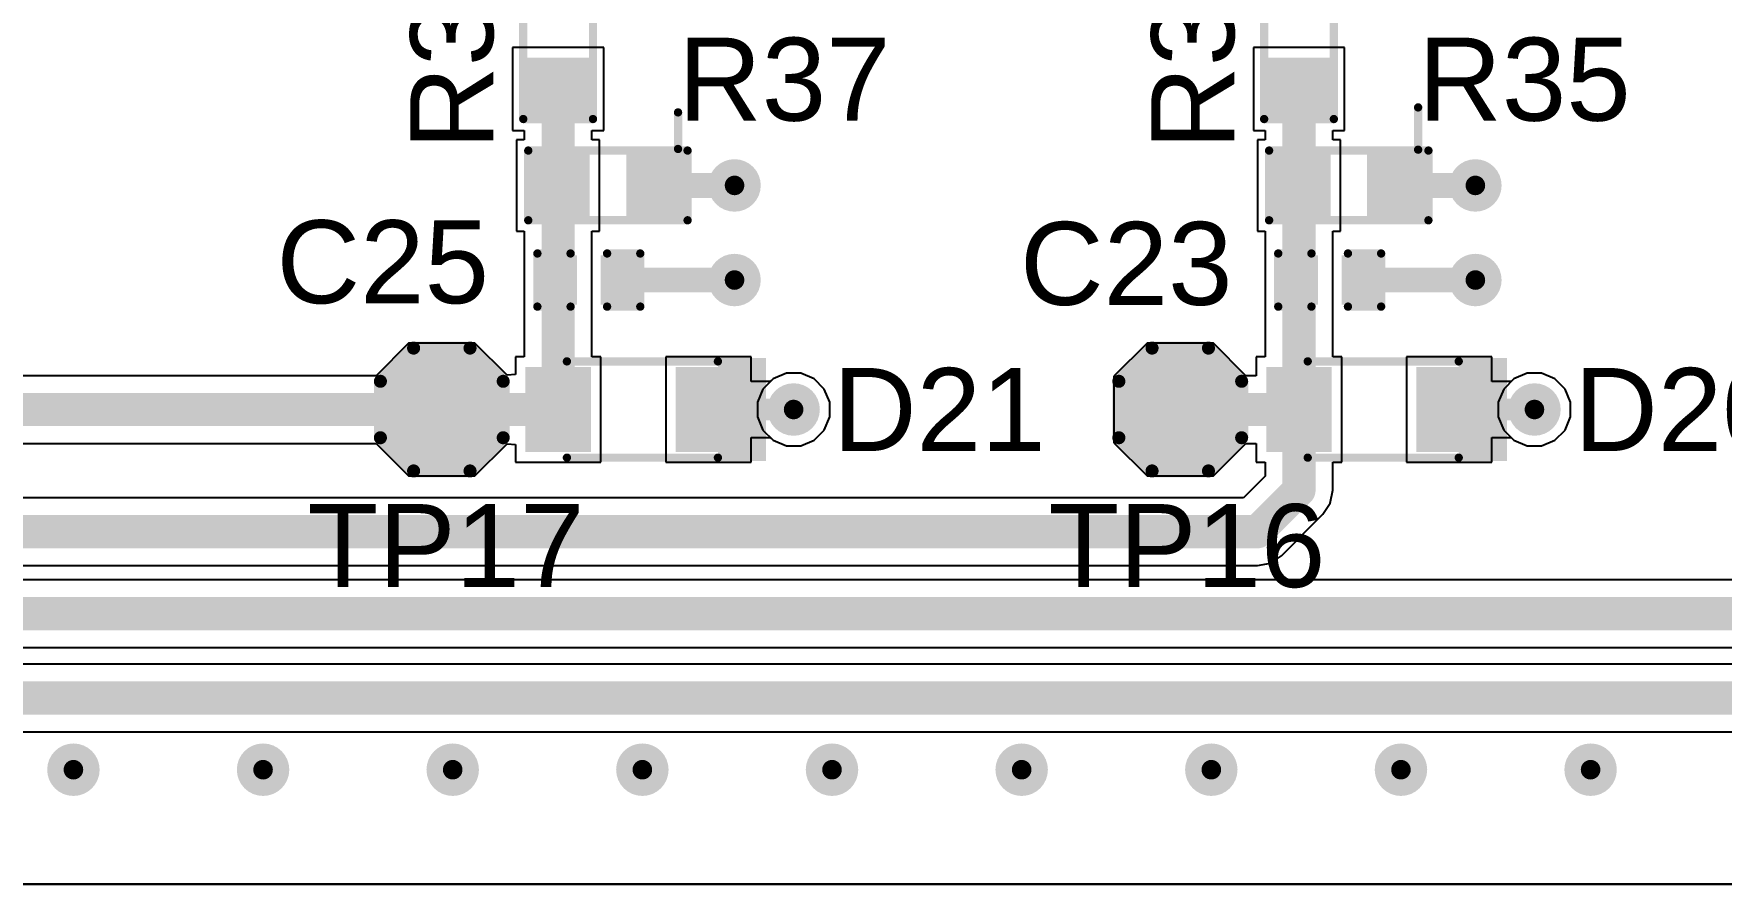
# Model space of a CAD drawing. Header units: millimetres. Extents: x 0 to 6.84, y 0 to 5.18.
# Drawn here: x 2.324 to 3.341, y 3.014 to 3.526 of the extents above; entities that cross this region are included whole.
import ezdxf

# ---------------------------------------------------------------- set-up
doc = ezdxf.new("R2010")
doc.units = ezdxf.units.MM
doc.header["$MEASUREMENT"] = 0
for name, color, linetype in [('BottomLayer', 5, 'Continuous'), ('BottomSolder', 6, 'Continuous'), ('TopLayer', 1, 'Continuous'), ('TopOverlay', 2, 'Continuous'), ('TopPaste', 8, 'Continuous'), ('TopSolder', 216, 'Continuous'), ('ViaHoleLayer', 16, 'Continuous')]:
    doc.layers.add(name, color=color, linetype=linetype)
doc.styles.add('Arial', font='arial.ttf', dxfattribs={"height": 0.2})

# ---------------------------------------------------------------- blocks, each defined once
blk = doc.blocks.new('T__________16')
at = {"layer": 'TopLayer'}
blk.add_hatch(color=1, dxfattribs=at).paths.add_polyline_path([(0.015, 0.03), (-0.015, 0.03), (-0.03, 0.015), (-0.03, -0.015), (-0.015, -0.03), (0.015, -0.03), (0.03, -0.015), (0.03, 0.015)])
at = {"layer": 'TopPaste'}
blk.add_hatch(color=8, dxfattribs=at).paths.add_polyline_path([(0.015, 0.03), (-0.015, 0.03), (-0.03, 0.015), (-0.03, -0.015), (-0.015, -0.03), (0.015, -0.03), (0.03, -0.015), (0.03, 0.015)])
at = {"layer": 'TopSolder'}
blk.add_hatch(color=216, dxfattribs=at).paths.add_polyline_path([(0.017, 0.034), (-0.017, 0.034), (-0.034, 0.017), (-0.034, -0.017), (-0.017, -0.034), (0.017, -0.034), (0.034, -0.017), (0.034, 0.017)])
at = {"layer": 'TopOverlay', "const_width": 0.007874}
for points in [[(-0.017, 0.037), (-0.037, 0.017)], [(0.017, 0.037), (-0.017, 0.037)], [(0.037, 0.017), (0.017, 0.037)], [(-0.037, 0.017), (-0.037, -0.017)], [(0.037, 0.017), (0.037, -0.017)], [(-0.017, -0.037), (-0.037, -0.017)], [(0.037, -0.017), (0.017, -0.037)], [(0.017, -0.037), (-0.017, -0.037)]]:
    blk.add_lwpolyline(points, dxfattribs=at)
at = {"layer": 'TopOverlay', "const_width": 0.003937}
for points in [[(-0.0189685, 0.037, 1), (-0.0150315, 0.037, 1)], [(-0.0189685, 0.037, 1), (-0.0150315, 0.037, 1)], [(0.0150315, 0.037, 1), (0.0189685, 0.037, 1)], [(0.0150315, 0.037, 1), (0.0189685, 0.037, 1)], [(-0.0389685, 0.017, 1), (-0.0350315, 0.017, 1)], [(-0.0389685, 0.017, 1), (-0.0350315, 0.017, 1)], [(0.0350315, 0.017, 1), (0.0389685, 0.017, 1)], [(0.0350315, 0.017, 1), (0.0389685, 0.017, 1)], [(-0.0389685, -0.017, 1), (-0.0350315, -0.017, 1)], [(-0.0389685, -0.017, 1), (-0.0350315, -0.017, 1)], [(0.0350315, -0.017, 1), (0.0389685, -0.017, 1)], [(0.0350315, -0.017, 1), (0.0389685, -0.017, 1)], [(-0.0189685, -0.037, 1), (-0.0150315, -0.037, 1)], [(-0.0189685, -0.037, 1), (-0.0150315, -0.037, 1)], [(0.0150315, -0.037, 1), (0.0189685, -0.037, 1)], [(0.0150315, -0.037, 1), (0.0189685, -0.037, 1)]]:
    blk.add_lwpolyline(points, format="xyb", close=True, dxfattribs=at)
blk = doc.blocks.new('T__________17')
at = {"layer": 'TopLayer'}
blk.add_hatch(color=1, dxfattribs=at).paths.add_polyline_path([(0.015, 0.03), (-0.015, 0.03), (-0.03, 0.015), (-0.03, -0.015), (-0.015, -0.03), (0.015, -0.03), (0.03, -0.015), (0.03, 0.015)])
at = {"layer": 'TopPaste'}
blk.add_hatch(color=8, dxfattribs=at).paths.add_polyline_path([(0.015, 0.03), (-0.015, 0.03), (-0.03, 0.015), (-0.03, -0.015), (-0.015, -0.03), (0.015, -0.03), (0.03, -0.015), (0.03, 0.015)])
at = {"layer": 'TopSolder'}
blk.add_hatch(color=216, dxfattribs=at).paths.add_polyline_path([(0.017, 0.034), (-0.017, 0.034), (-0.034, 0.017), (-0.034, -0.017), (-0.017, -0.034), (0.017, -0.034), (0.034, -0.017), (0.034, 0.017)])
at = {"layer": 'TopOverlay', "const_width": 0.007874}
for points in [[(-0.017, 0.037), (-0.037, 0.017)], [(0.017, 0.037), (-0.017, 0.037)], [(0.037, 0.017), (0.017, 0.037)], [(-0.037, 0.017), (-0.037, -0.017)], [(0.037, 0.017), (0.037, -0.017)], [(-0.017, -0.037), (-0.037, -0.017)], [(0.037, -0.017), (0.017, -0.037)], [(0.017, -0.037), (-0.017, -0.037)]]:
    blk.add_lwpolyline(points, dxfattribs=at)
at = {"layer": 'TopOverlay', "const_width": 0.003937}
for points in [[(-0.0189685, 0.037, 1), (-0.0150315, 0.037, 1)], [(-0.0189685, 0.037, 1), (-0.0150315, 0.037, 1)], [(0.0150315, 0.037, 1), (0.0189685, 0.037, 1)], [(0.0150315, 0.037, 1), (0.0189685, 0.037, 1)], [(-0.0389685, 0.017, 1), (-0.0350315, 0.017, 1)], [(-0.0389685, 0.017, 1), (-0.0350315, 0.017, 1)], [(0.0350315, 0.017, 1), (0.0389685, 0.017, 1)], [(0.0350315, 0.017, 1), (0.0389685, 0.017, 1)], [(-0.0389685, -0.017, 1), (-0.0350315, -0.017, 1)], [(-0.0389685, -0.017, 1), (-0.0350315, -0.017, 1)], [(0.0350315, -0.017, 1), (0.0389685, -0.017, 1)], [(0.0350315, -0.017, 1), (0.0389685, -0.017, 1)], [(-0.0189685, -0.037, 1), (-0.0150315, -0.037, 1)], [(-0.0189685, -0.037, 1), (-0.0150315, -0.037, 1)], [(0.0150315, -0.037, 1), (0.0189685, -0.037, 1)], [(0.0150315, -0.037, 1), (0.0189685, -0.037, 1)]]:
    blk.add_lwpolyline(points, format="xyb", close=True, dxfattribs=at)
blk = doc.blocks.new('R___0603_32')
at = {"layer": 'TopLayer'}
for points in [[(-0.015, 0.0175), (-0.015, -0.0175), (-0.045, -0.0175), (-0.045, 0.0175)], [(0.045, 0.0175), (0.045, -0.0175), (0.015, -0.0175), (0.015, 0.0175)]]:
    blk.add_hatch(color=1, dxfattribs=at).paths.add_polyline_path(points)
at = {"layer": 'TopPaste'}
for points in [[(-0.015, 0.0175), (-0.015, -0.0175), (-0.045, -0.0175), (-0.045, 0.0175)], [(0.045, 0.0175), (0.045, -0.0175), (0.015, -0.0175), (0.015, 0.0175)]]:
    blk.add_hatch(color=8, dxfattribs=at).paths.add_polyline_path(points)
at = {"layer": 'TopSolder'}
for points in [[(-0.011, 0.0215), (-0.011, -0.0215), (-0.049, -0.0215), (-0.049, 0.0215)], [(0.049, 0.0215), (0.049, -0.0215), (0.011, -0.0215), (0.011, 0.0215)]]:
    blk.add_hatch(color=216, dxfattribs=at).paths.add_polyline_path(points)
at = {"layer": 'TopOverlay', "const_width": 0.005}
for points in [[(0.048, 0.021), (-0.048, 0.021)], [(-0.048, 0.021), (-0.048, -0.021)], [(0.048, 0.021), (0.048, -0.021)], [(0.048, -0.021), (-0.048, -0.021)]]:
    blk.add_lwpolyline(points, dxfattribs=at)
at = {"layer": 'TopOverlay', "const_width": 0.0025}
for points in [[(-0.04925, 0.021, 1), (-0.04675, 0.021, 1)], [(-0.04925, 0.021, 1), (-0.04675, 0.021, 1)], [(0.04675, 0.021, 1), (0.04925, 0.021, 1)], [(0.04675, 0.021, 1), (0.04925, 0.021, 1)], [(-0.04925, -0.021, 1), (-0.04675, -0.021, 1)], [(-0.04925, -0.021, 1), (-0.04675, -0.021, 1)], [(0.04675, -0.021, 1), (0.04925, -0.021, 1)], [(0.04675, -0.021, 1), (0.04925, -0.021, 1)]]:
    blk.add_lwpolyline(points, format="xyb", close=True, dxfattribs=at)
blk = doc.blocks.new('R___0603_33')
at = {"layer": 'TopLayer'}
for points in [[(-0.015, 0.0175), (-0.015, -0.0175), (-0.045, -0.0175), (-0.045, 0.0175)], [(0.045, 0.0175), (0.045, -0.0175), (0.015, -0.0175), (0.015, 0.0175)]]:
    blk.add_hatch(color=1, dxfattribs=at).paths.add_polyline_path(points)
at = {"layer": 'TopPaste'}
for points in [[(-0.015, 0.0175), (-0.015, -0.0175), (-0.045, -0.0175), (-0.045, 0.0175)], [(0.045, 0.0175), (0.045, -0.0175), (0.015, -0.0175), (0.015, 0.0175)]]:
    blk.add_hatch(color=8, dxfattribs=at).paths.add_polyline_path(points)
at = {"layer": 'TopSolder'}
for points in [[(-0.011, 0.0215), (-0.011, -0.0215), (-0.049, -0.0215), (-0.049, 0.0215)], [(0.049, 0.0215), (0.049, -0.0215), (0.011, -0.0215), (0.011, 0.0215)]]:
    blk.add_hatch(color=216, dxfattribs=at).paths.add_polyline_path(points)
at = {"layer": 'TopOverlay', "const_width": 0.005}
for points in [[(0.048, 0.021), (-0.048, 0.021)], [(-0.048, -0.021), (-0.048, 0.021)], [(0.048, -0.021), (0.048, 0.021)], [(0.048, -0.021), (-0.048, -0.021)]]:
    blk.add_lwpolyline(points, dxfattribs=at)
at = {"layer": 'TopOverlay', "const_width": 0.0025}
for points in [[(-0.04925, 0.021, 1), (-0.04675, 0.021, 1)], [(-0.04925, 0.021, 1), (-0.04675, 0.021, 1)], [(0.04675, 0.021, 1), (0.04925, 0.021, 1)], [(0.04675, 0.021, 1), (0.04925, 0.021, 1)], [(-0.04925, -0.021, 1), (-0.04675, -0.021, 1)], [(-0.04925, -0.021, 1), (-0.04675, -0.021, 1)], [(0.04675, -0.021, 1), (0.04925, -0.021, 1)], [(0.04675, -0.021, 1), (0.04925, -0.021, 1)]]:
    blk.add_lwpolyline(points, format="xyb", close=True, dxfattribs=at)
blk = doc.blocks.new('R___0603_34')
at = {"layer": 'TopLayer'}
for points in [[(-0.015, 0.0175), (-0.015, -0.0175), (-0.045, -0.0175), (-0.045, 0.0175)], [(0.045, 0.0175), (0.045, -0.0175), (0.015, -0.0175), (0.015, 0.0175)]]:
    blk.add_hatch(color=1, dxfattribs=at).paths.add_polyline_path(points)
at = {"layer": 'TopPaste'}
for points in [[(-0.015, 0.0175), (-0.015, -0.0175), (-0.045, -0.0175), (-0.045, 0.0175)], [(0.045, 0.0175), (0.045, -0.0175), (0.015, -0.0175), (0.015, 0.0175)]]:
    blk.add_hatch(color=8, dxfattribs=at).paths.add_polyline_path(points)
at = {"layer": 'TopSolder'}
for points in [[(-0.011, 0.0215), (-0.011, -0.0215), (-0.049, -0.0215), (-0.049, 0.0215)], [(0.049, 0.0215), (0.049, -0.0215), (0.011, -0.0215), (0.011, 0.0215)]]:
    blk.add_hatch(color=216, dxfattribs=at).paths.add_polyline_path(points)
at = {"layer": 'TopOverlay', "const_width": 0.005}
for points in [[(0.048, 0.021), (-0.048, 0.021)], [(-0.048, 0.021), (-0.048, -0.021)], [(0.048, 0.021), (0.048, -0.021)], [(0.048, -0.021), (-0.048, -0.021)]]:
    blk.add_lwpolyline(points, dxfattribs=at)
at = {"layer": 'TopOverlay', "const_width": 0.0025}
for points in [[(-0.04925, 0.021, 1), (-0.04675, 0.021, 1)], [(-0.04925, 0.021, 1), (-0.04675, 0.021, 1)], [(0.04675, 0.021, 1), (0.04925, 0.021, 1)], [(0.04675, 0.021, 1), (0.04925, 0.021, 1)], [(-0.04925, -0.021, 1), (-0.04675, -0.021, 1)], [(-0.04925, -0.021, 1), (-0.04675, -0.021, 1)], [(0.04675, -0.021, 1), (0.04925, -0.021, 1)], [(0.04675, -0.021, 1), (0.04925, -0.021, 1)]]:
    blk.add_lwpolyline(points, format="xyb", close=True, dxfattribs=at)
blk = doc.blocks.new('R___0603_35')
at = {"layer": 'TopLayer'}
for points in [[(-0.015, 0.0175), (-0.015, -0.0175), (-0.045, -0.0175), (-0.045, 0.0175)], [(0.045, 0.0175), (0.045, -0.0175), (0.015, -0.0175), (0.015, 0.0175)]]:
    blk.add_hatch(color=1, dxfattribs=at).paths.add_polyline_path(points)
at = {"layer": 'TopPaste'}
for points in [[(-0.015, 0.0175), (-0.015, -0.0175), (-0.045, -0.0175), (-0.045, 0.0175)], [(0.045, 0.0175), (0.045, -0.0175), (0.015, -0.0175), (0.015, 0.0175)]]:
    blk.add_hatch(color=8, dxfattribs=at).paths.add_polyline_path(points)
at = {"layer": 'TopSolder'}
for points in [[(-0.011, 0.0215), (-0.011, -0.0215), (-0.049, -0.0215), (-0.049, 0.0215)], [(0.049, 0.0215), (0.049, -0.0215), (0.011, -0.0215), (0.011, 0.0215)]]:
    blk.add_hatch(color=216, dxfattribs=at).paths.add_polyline_path(points)
at = {"layer": 'TopOverlay', "const_width": 0.005}
for points in [[(0.048, 0.021), (-0.048, 0.021)], [(-0.048, -0.021), (-0.048, 0.021)], [(0.048, -0.021), (0.048, 0.021)], [(0.048, -0.021), (-0.048, -0.021)]]:
    blk.add_lwpolyline(points, dxfattribs=at)
at = {"layer": 'TopOverlay', "const_width": 0.0025}
for points in [[(-0.04925, 0.021, 1), (-0.04675, 0.021, 1)], [(-0.04925, 0.021, 1), (-0.04675, 0.021, 1)], [(0.04675, 0.021, 1), (0.04925, 0.021, 1)], [(0.04675, 0.021, 1), (0.04925, 0.021, 1)], [(-0.04925, -0.021, 1), (-0.04675, -0.021, 1)], [(-0.04925, -0.021, 1), (-0.04675, -0.021, 1)], [(0.04675, -0.021, 1), (0.04925, -0.021, 1)], [(0.04675, -0.021, 1), (0.04925, -0.021, 1)]]:
    blk.add_lwpolyline(points, format="xyb", close=True, dxfattribs=at)
blk = doc.blocks.new('TUMD2SM_75')
at = {"layer": 'TopLayer'}
for points in [[(-0.06102365, 0.02165355), (-0.02952755, 0.02165355), (-0.02952755, -0.02165355), (-0.06102365, -0.02165355)], [(0.02952755, 0.02165355), (0.06102365, 0.02165355), (0.06102365, -0.02165355), (0.02952755, -0.02165355)]]:
    blk.add_hatch(color=1, dxfattribs=at).paths.add_polyline_path(points)
at = {"layer": 'TopOverlay'}
for points in [[(-0.08, 0.023), (-0.051, 0.023), (-0.051, 0.031), (-0.08, 0.031)], [(-0.08, -0.028), (-0.063, -0.028), (-0.063, 0.026), (-0.08, 0.026)], [(-0.08, -0.031), (-0.051, -0.031), (-0.051, -0.023), (-0.08, -0.023)]]:
    blk.add_hatch(color=2, dxfattribs=at).paths.add_polyline_path(points)
at = {"layer": 'TopPaste'}
for points in [[(-0.06102365, 0.02165355), (-0.02952755, 0.02165355), (-0.02952755, -0.02165355), (-0.06102365, -0.02165355)], [(0.02952755, 0.02165355), (0.06102365, 0.02165355), (0.06102365, -0.02165355), (0.02952755, -0.02165355)]]:
    blk.add_hatch(color=8, dxfattribs=at).paths.add_polyline_path(points)
at = {"layer": 'TopSolder'}
for points in [[(-0.06502365, 0.02565355), (-0.02552755, 0.02565355), (-0.02552755, -0.02565355), (-0.06502365, -0.02565355)], [(0.02552755, 0.02565355), (0.06502365, 0.02565355), (0.06502365, -0.02565355), (0.02552755, -0.02565355)]]:
    blk.add_hatch(color=216, dxfattribs=at).paths.add_polyline_path(points)
at = {"layer": 'TopOverlay', "const_width": 0.005}
for points in [[(0.04, 0.029), (-0.051, 0.029)], [(0.04, -0.029), (-0.051, -0.029)]]:
    blk.add_lwpolyline(points, dxfattribs=at)
at = {"layer": 'TopOverlay', "const_width": 0.0025}
for points in [[(-0.05225, 0.029, 1), (-0.04975, 0.029, 1)], [(0.03875, 0.029, 1), (0.04125, 0.029, 1)], [(-0.05225, -0.029, 1), (-0.04975, -0.029, 1)], [(0.03875, -0.029, 1), (0.04125, -0.029, 1)]]:
    blk.add_lwpolyline(points, format="xyb", close=True, dxfattribs=at)
blk = doc.blocks.new('TUMD2SM_76')
at = {"layer": 'TopLayer'}
for points in [[(-0.06102365, 0.02165355), (-0.02952755, 0.02165355), (-0.02952755, -0.02165355), (-0.06102365, -0.02165355)], [(0.02952755, 0.02165355), (0.06102365, 0.02165355), (0.06102365, -0.02165355), (0.02952755, -0.02165355)]]:
    blk.add_hatch(color=1, dxfattribs=at).paths.add_polyline_path(points)
at = {"layer": 'TopOverlay'}
for points in [[(-0.08, 0.023), (-0.051, 0.023), (-0.051, 0.031), (-0.08, 0.031)], [(-0.08, -0.028), (-0.063, -0.028), (-0.063, 0.026), (-0.08, 0.026)], [(-0.08, -0.031), (-0.051, -0.031), (-0.051, -0.023), (-0.08, -0.023)]]:
    blk.add_hatch(color=2, dxfattribs=at).paths.add_polyline_path(points)
at = {"layer": 'TopPaste'}
for points in [[(-0.06102365, 0.02165355), (-0.02952755, 0.02165355), (-0.02952755, -0.02165355), (-0.06102365, -0.02165355)], [(0.02952755, 0.02165355), (0.06102365, 0.02165355), (0.06102365, -0.02165355), (0.02952755, -0.02165355)]]:
    blk.add_hatch(color=8, dxfattribs=at).paths.add_polyline_path(points)
at = {"layer": 'TopSolder'}
for points in [[(-0.06502365, 0.02565355), (-0.02552755, 0.02565355), (-0.02552755, -0.02565355), (-0.06502365, -0.02565355)], [(0.02552755, 0.02565355), (0.06502365, 0.02565355), (0.06502365, -0.02565355), (0.02552755, -0.02565355)]]:
    blk.add_hatch(color=216, dxfattribs=at).paths.add_polyline_path(points)
at = {"layer": 'TopOverlay', "const_width": 0.005}
for points in [[(0.04, 0.029), (-0.051, 0.029)], [(0.04, -0.029), (-0.051, -0.029)]]:
    blk.add_lwpolyline(points, dxfattribs=at)
at = {"layer": 'TopOverlay', "const_width": 0.0025}
for points in [[(-0.05225, 0.029, 1), (-0.04975, 0.029, 1)], [(0.03875, 0.029, 1), (0.04125, 0.029, 1)], [(-0.05225, -0.029, 1), (-0.04975, -0.029, 1)], [(0.03875, -0.029, 1), (0.04125, -0.029, 1)]]:
    blk.add_lwpolyline(points, format="xyb", close=True, dxfattribs=at)
blk = doc.blocks.new('C___0402_86')
at = {"layer": 'TopLayer'}
for points in [[(-0.0275, -0.0125), (-0.0275, 0.0125), (-0.009499999999999998, 0.0125), (-0.009500000000000001, -0.0125)], [(0.009499999999999998, -0.0125), (0.009500000000000001, 0.0125), (0.0275, 0.0125), (0.0275, -0.0125)]]:
    blk.add_hatch(color=1, dxfattribs=at).paths.add_polyline_path(points)
at = {"layer": 'TopPaste'}
for points in [[(-0.0275, -0.0125), (-0.0275, 0.0125), (-0.009499999999999998, 0.0125), (-0.009500000000000001, -0.0125)], [(0.009499999999999998, -0.0125), (0.009500000000000001, 0.0125), (0.0275, 0.0125), (0.0275, -0.0125)]]:
    blk.add_hatch(color=8, dxfattribs=at).paths.add_polyline_path(points)
at = {"layer": 'TopSolder'}
for points in [[(-0.0298622, -0.0148622), (-0.0298622, 0.0148622), (-0.007137799999999999, 0.0148622), (-0.007137800000000001, -0.0148622)], [(0.007137799999999999, -0.0148622), (0.007137800000000001, 0.0148622), (0.0298622, 0.0148622), (0.0298622, -0.0148622)]]:
    blk.add_hatch(color=216, dxfattribs=at).paths.add_polyline_path(points)
at = {"layer": 'TopOverlay', "const_width": 0.005}
for points in [[(-0.031, 0.016), (-0.031, -0.016)], [(-0.011, 0.016), (-0.031, 0.016)], [(0.031, 0.016), (0.011, 0.016)], [(0.031, 0.016), (0.031, -0.016)], [(-0.011, -0.016), (-0.031, -0.016)], [(0.031, -0.016), (0.011, -0.016)]]:
    blk.add_lwpolyline(points, dxfattribs=at)
at = {"layer": 'TopOverlay', "const_width": 0.0025}
for points in [[(-0.03225, 0.016, 1), (-0.02975, 0.016, 1)], [(-0.03225, 0.016, 1), (-0.02975, 0.016, 1)], [(-0.01225, 0.016, 1), (-0.00975, 0.016, 1)], [(0.00975, 0.016, 1), (0.01225, 0.016, 1)], [(0.02975, 0.016, 1), (0.03225, 0.016, 1)], [(0.02975, 0.016, 1), (0.03225, 0.016, 1)], [(-0.03225, -0.016, 1), (-0.02975, -0.016, 1)], [(-0.03225, -0.016, 1), (-0.02975, -0.016, 1)], [(-0.01225, -0.016, 1), (-0.00975, -0.016, 1)], [(0.00975, -0.016, 1), (0.01225, -0.016, 1)], [(0.02975, -0.016, 1), (0.03225, -0.016, 1)], [(0.02975, -0.016, 1), (0.03225, -0.016, 1)]]:
    blk.add_lwpolyline(points, format="xyb", close=True, dxfattribs=at)
blk = doc.blocks.new('C___0402_88')
at = {"layer": 'TopLayer'}
for points in [[(-0.0275, -0.0125), (-0.0275, 0.0125), (-0.009499999999999998, 0.0125), (-0.009500000000000001, -0.0125)], [(0.009499999999999998, -0.0125), (0.009500000000000001, 0.0125), (0.0275, 0.0125), (0.0275, -0.0125)]]:
    blk.add_hatch(color=1, dxfattribs=at).paths.add_polyline_path(points)
at = {"layer": 'TopPaste'}
for points in [[(-0.0275, -0.0125), (-0.0275, 0.0125), (-0.009499999999999998, 0.0125), (-0.009500000000000001, -0.0125)], [(0.009499999999999998, -0.0125), (0.009500000000000001, 0.0125), (0.0275, 0.0125), (0.0275, -0.0125)]]:
    blk.add_hatch(color=8, dxfattribs=at).paths.add_polyline_path(points)
at = {"layer": 'TopSolder'}
for points in [[(-0.0298622, -0.0148622), (-0.0298622, 0.0148622), (-0.007137799999999999, 0.0148622), (-0.007137800000000001, -0.0148622)], [(0.007137799999999999, -0.0148622), (0.007137800000000001, 0.0148622), (0.0298622, 0.0148622), (0.0298622, -0.0148622)]]:
    blk.add_hatch(color=216, dxfattribs=at).paths.add_polyline_path(points)
at = {"layer": 'TopOverlay', "const_width": 0.005}
for points in [[(-0.031, 0.016), (-0.031, -0.016)], [(-0.011, 0.016), (-0.031, 0.016)], [(0.031, 0.016), (0.011, 0.016)], [(0.031, 0.016), (0.031, -0.016)], [(-0.011, -0.016), (-0.031, -0.016)], [(0.031, -0.016), (0.011, -0.016)]]:
    blk.add_lwpolyline(points, dxfattribs=at)
at = {"layer": 'TopOverlay', "const_width": 0.0025}
for points in [[(-0.03225, 0.016, 1), (-0.02975, 0.016, 1)], [(-0.03225, 0.016, 1), (-0.02975, 0.016, 1)], [(-0.01225, 0.016, 1), (-0.00975, 0.016, 1)], [(0.00975, 0.016, 1), (0.01225, 0.016, 1)], [(0.02975, 0.016, 1), (0.03225, 0.016, 1)], [(0.02975, 0.016, 1), (0.03225, 0.016, 1)], [(-0.03225, -0.016, 1), (-0.02975, -0.016, 1)], [(-0.03225, -0.016, 1), (-0.02975, -0.016, 1)], [(-0.01225, -0.016, 1), (-0.00975, -0.016, 1)], [(0.00975, -0.016, 1), (0.01225, -0.016, 1)], [(0.02975, -0.016, 1), (0.03225, -0.016, 1)], [(0.02975, -0.016, 1), (0.03225, -0.016, 1)]]:
    blk.add_lwpolyline(points, format="xyb", close=True, dxfattribs=at)

msp = doc.modelspace()

# ---------------------------------------------------------------- hatches: boundary and pattern name
at = {"layer": 'BottomLayer'}
h = msp.add_hatch(color=5, dxfattribs=at)
edge = h.paths.add_edge_path()
edge.add_arc((2.7464018, 3.4350005), 0.011811, 0, 360)
h = msp.add_hatch(color=5, dxfattribs=at)
edge = h.paths.add_edge_path()
edge.add_arc((3.1928508, 3.4350005), 0.011811, 0, 360)
h = msp.add_hatch(color=5, dxfattribs=at)
edge = h.paths.add_edge_path()
edge.add_arc((2.7464018, 3.3780005), 0.011811, 0, 360)
h = msp.add_hatch(color=5, dxfattribs=at)
edge = h.paths.add_edge_path()
edge.add_arc((3.1928508, 3.3780005), 0.011811, 0, 360)
h = msp.add_hatch(color=5, dxfattribs=at)
edge = h.paths.add_edge_path()
edge.add_arc((2.782, 3.3), 0.011811, 0, 360)
h = msp.add_hatch(color=5, dxfattribs=at)
edge = h.paths.add_edge_path()
edge.add_arc((3.2284485, 3.3000005), 0.011811, 0, 360)
h = msp.add_hatch(color=5, dxfattribs=at)
edge = h.paths.add_edge_path()
edge.add_arc((2.3480004, 3.0830005), 0.011811, 0, 360)
h = msp.add_hatch(color=5, dxfattribs=at)
edge = h.paths.add_edge_path()
edge.add_arc((2.4622861, 3.0830005), 0.011811, 0, 360)
h = msp.add_hatch(color=5, dxfattribs=at)
edge = h.paths.add_edge_path()
edge.add_arc((2.5765718, 3.0830005), 0.011811, 0, 360)
h = msp.add_hatch(color=5, dxfattribs=at)
edge = h.paths.add_edge_path()
edge.add_arc((2.6908575, 3.0830005), 0.011811, 0, 360)
h = msp.add_hatch(color=5, dxfattribs=at)
edge = h.paths.add_edge_path()
edge.add_arc((2.8051432, 3.0830005), 0.011811, 0, 360)
h = msp.add_hatch(color=5, dxfattribs=at)
edge = h.paths.add_edge_path()
edge.add_arc((2.9194289, 3.0830005), 0.011811, 0, 360)
h = msp.add_hatch(color=5, dxfattribs=at)
edge = h.paths.add_edge_path()
edge.add_arc((3.0337146, 3.0830005), 0.011811, 0, 360)
h = msp.add_hatch(color=5, dxfattribs=at)
edge = h.paths.add_edge_path()
edge.add_arc((3.1480003, 3.0830005), 0.011811, 0, 360)
h = msp.add_hatch(color=5, dxfattribs=at)
edge = h.paths.add_edge_path()
edge.add_arc((3.262286, 3.0830005), 0.011811, 0, 360)
at = {"layer": 'BottomSolder'}
h = msp.add_hatch(color=6, dxfattribs=at)
edge = h.paths.add_edge_path()
edge.add_arc((2.7464018, 3.4350005), 0.015811, 0, 360)
h = msp.add_hatch(color=6, dxfattribs=at)
edge = h.paths.add_edge_path()
edge.add_arc((3.1928508, 3.4350005), 0.015811, 0, 360)
h = msp.add_hatch(color=6, dxfattribs=at)
edge = h.paths.add_edge_path()
edge.add_arc((2.7464018, 3.3780005), 0.015811, 0, 360)
h = msp.add_hatch(color=6, dxfattribs=at)
edge = h.paths.add_edge_path()
edge.add_arc((3.1928508, 3.3780005), 0.015811, 0, 360)
h = msp.add_hatch(color=6, dxfattribs=at)
edge = h.paths.add_edge_path()
edge.add_arc((2.782, 3.3), 0.015811, 0, 360)
h = msp.add_hatch(color=6, dxfattribs=at)
edge = h.paths.add_edge_path()
edge.add_arc((3.2284485, 3.3000005), 0.015811, 0, 360)
h = msp.add_hatch(color=6, dxfattribs=at)
edge = h.paths.add_edge_path()
edge.add_arc((2.3480004, 3.0830005), 0.015811, 0, 360)
h = msp.add_hatch(color=6, dxfattribs=at)
edge = h.paths.add_edge_path()
edge.add_arc((2.4622861, 3.0830005), 0.015811, 0, 360)
h = msp.add_hatch(color=6, dxfattribs=at)
edge = h.paths.add_edge_path()
edge.add_arc((2.5765718, 3.0830005), 0.015811, 0, 360)
h = msp.add_hatch(color=6, dxfattribs=at)
edge = h.paths.add_edge_path()
edge.add_arc((2.6908575, 3.0830005), 0.015811, 0, 360)
h = msp.add_hatch(color=6, dxfattribs=at)
edge = h.paths.add_edge_path()
edge.add_arc((2.8051432, 3.0830005), 0.015811, 0, 360)
h = msp.add_hatch(color=6, dxfattribs=at)
edge = h.paths.add_edge_path()
edge.add_arc((2.9194289, 3.0830005), 0.015811, 0, 360)
h = msp.add_hatch(color=6, dxfattribs=at)
edge = h.paths.add_edge_path()
edge.add_arc((3.0337146, 3.0830005), 0.015811, 0, 360)
h = msp.add_hatch(color=6, dxfattribs=at)
edge = h.paths.add_edge_path()
edge.add_arc((3.1480003, 3.0830005), 0.015811, 0, 360)
h = msp.add_hatch(color=6, dxfattribs=at)
edge = h.paths.add_edge_path()
edge.add_arc((3.262286, 3.0830005), 0.015811, 0, 360)
at = {"layer": 'TopLayer'}
h = msp.add_hatch(color=1, dxfattribs=at)
edge = h.paths.add_edge_path()
edge.add_arc((2.7464018, 3.4350005), 0.011811, 0, 360)
h = msp.add_hatch(color=1, dxfattribs=at)
edge = h.paths.add_edge_path()
edge.add_arc((3.1928508, 3.4350005), 0.011811, 0, 360)
h = msp.add_hatch(color=1, dxfattribs=at)
edge = h.paths.add_edge_path()
edge.add_arc((2.7464018, 3.3780005), 0.011811, 0, 360)
h = msp.add_hatch(color=1, dxfattribs=at)
edge = h.paths.add_edge_path()
edge.add_arc((3.1928508, 3.3780005), 0.011811, 0, 360)
h = msp.add_hatch(color=1, dxfattribs=at)
edge = h.paths.add_edge_path()
edge.add_arc((2.782, 3.3), 0.011811, 0, 360)
h = msp.add_hatch(color=1, dxfattribs=at)
edge = h.paths.add_edge_path()
edge.add_arc((3.2284485, 3.3000005), 0.011811, 0, 360)
h = msp.add_hatch(color=1, dxfattribs=at)
edge = h.paths.add_edge_path()
edge.add_arc((2.3480004, 3.0830005), 0.011811, 0, 360)
h = msp.add_hatch(color=1, dxfattribs=at)
edge = h.paths.add_edge_path()
edge.add_arc((2.4622861, 3.0830005), 0.011811, 0, 360)
h = msp.add_hatch(color=1, dxfattribs=at)
edge = h.paths.add_edge_path()
edge.add_arc((2.5765718, 3.0830005), 0.011811, 0, 360)
h = msp.add_hatch(color=1, dxfattribs=at)
edge = h.paths.add_edge_path()
edge.add_arc((2.6908575, 3.0830005), 0.011811, 0, 360)
h = msp.add_hatch(color=1, dxfattribs=at)
edge = h.paths.add_edge_path()
edge.add_arc((2.8051432, 3.0830005), 0.011811, 0, 360)
h = msp.add_hatch(color=1, dxfattribs=at)
edge = h.paths.add_edge_path()
edge.add_arc((2.9194289, 3.0830005), 0.011811, 0, 360)
h = msp.add_hatch(color=1, dxfattribs=at)
edge = h.paths.add_edge_path()
edge.add_arc((3.0337146, 3.0830005), 0.011811, 0, 360)
h = msp.add_hatch(color=1, dxfattribs=at)
edge = h.paths.add_edge_path()
edge.add_arc((3.1480003, 3.0830005), 0.011811, 0, 360)
h = msp.add_hatch(color=1, dxfattribs=at)
edge = h.paths.add_edge_path()
edge.add_arc((3.262286, 3.0830005), 0.011811, 0, 360)
at = {"layer": 'TopSolder'}
h = msp.add_hatch(color=216, dxfattribs=at)
edge = h.paths.add_edge_path()
edge.add_arc((2.7464018, 3.4350005), 0.015811, 0, 360)
h = msp.add_hatch(color=216, dxfattribs=at)
edge = h.paths.add_edge_path()
edge.add_arc((3.1928508, 3.4350005), 0.015811, 0, 360)
h = msp.add_hatch(color=216, dxfattribs=at)
edge = h.paths.add_edge_path()
edge.add_arc((2.7464018, 3.3780005), 0.015811, 0, 360)
h = msp.add_hatch(color=216, dxfattribs=at)
edge = h.paths.add_edge_path()
edge.add_arc((3.1928508, 3.3780005), 0.015811, 0, 360)
h = msp.add_hatch(color=216, dxfattribs=at)
edge = h.paths.add_edge_path()
edge.add_arc((2.782, 3.3), 0.015811, 0, 360)
h = msp.add_hatch(color=216, dxfattribs=at)
edge = h.paths.add_edge_path()
edge.add_arc((3.2284485, 3.3000005), 0.015811, 0, 360)
h = msp.add_hatch(color=216, dxfattribs=at)
edge = h.paths.add_edge_path()
edge.add_arc((2.3480004, 3.0830005), 0.015811, 0, 360)
h = msp.add_hatch(color=216, dxfattribs=at)
edge = h.paths.add_edge_path()
edge.add_arc((2.4622861, 3.0830005), 0.015811, 0, 360)
h = msp.add_hatch(color=216, dxfattribs=at)
edge = h.paths.add_edge_path()
edge.add_arc((2.5765718, 3.0830005), 0.015811, 0, 360)
h = msp.add_hatch(color=216, dxfattribs=at)
edge = h.paths.add_edge_path()
edge.add_arc((2.6908575, 3.0830005), 0.015811, 0, 360)
h = msp.add_hatch(color=216, dxfattribs=at)
edge = h.paths.add_edge_path()
edge.add_arc((2.8051432, 3.0830005), 0.015811, 0, 360)
h = msp.add_hatch(color=216, dxfattribs=at)
edge = h.paths.add_edge_path()
edge.add_arc((2.9194289, 3.0830005), 0.015811, 0, 360)
h = msp.add_hatch(color=216, dxfattribs=at)
edge = h.paths.add_edge_path()
edge.add_arc((3.0337146, 3.0830005), 0.015811, 0, 360)
h = msp.add_hatch(color=216, dxfattribs=at)
edge = h.paths.add_edge_path()
edge.add_arc((3.1480003, 3.0830005), 0.015811, 0, 360)
h = msp.add_hatch(color=216, dxfattribs=at)
edge = h.paths.add_edge_path()
edge.add_arc((3.262286, 3.0830005), 0.015811, 0, 360)
at = {"layer": 'ViaHoleLayer'}
h = msp.add_hatch(color=16, dxfattribs=at)
edge = h.paths.add_edge_path()
edge.add_arc((2.7464018, 3.4350005), 0.0059055, 0, 360)
h = msp.add_hatch(color=16, dxfattribs=at)
edge = h.paths.add_edge_path()
edge.add_arc((3.1928508, 3.4350005), 0.0059055, 0, 360)
h = msp.add_hatch(color=16, dxfattribs=at)
edge = h.paths.add_edge_path()
edge.add_arc((2.7464018, 3.3780005), 0.0059055, 0, 360)
h = msp.add_hatch(color=16, dxfattribs=at)
edge = h.paths.add_edge_path()
edge.add_arc((3.1928508, 3.3780005), 0.0059055, 0, 360)
h = msp.add_hatch(color=16, dxfattribs=at)
edge = h.paths.add_edge_path()
edge.add_arc((2.782, 3.3), 0.0059055, 0, 360)
h = msp.add_hatch(color=16, dxfattribs=at)
edge = h.paths.add_edge_path()
edge.add_arc((3.2284485, 3.3000005), 0.0059055, 0, 360)
h = msp.add_hatch(color=16, dxfattribs=at)
edge = h.paths.add_edge_path()
edge.add_arc((2.3480004, 3.0830005), 0.0059055, 0, 360)
h = msp.add_hatch(color=16, dxfattribs=at)
edge = h.paths.add_edge_path()
edge.add_arc((2.4622861, 3.0830005), 0.0059055, 0, 360)
h = msp.add_hatch(color=16, dxfattribs=at)
edge = h.paths.add_edge_path()
edge.add_arc((2.5765718, 3.0830005), 0.0059055, 0, 360)
h = msp.add_hatch(color=16, dxfattribs=at)
edge = h.paths.add_edge_path()
edge.add_arc((2.6908575, 3.0830005), 0.0059055, 0, 360)
h = msp.add_hatch(color=16, dxfattribs=at)
edge = h.paths.add_edge_path()
edge.add_arc((2.8051432, 3.0830005), 0.0059055, 0, 360)
h = msp.add_hatch(color=16, dxfattribs=at)
edge = h.paths.add_edge_path()
edge.add_arc((2.9194289, 3.0830005), 0.0059055, 0, 360)
h = msp.add_hatch(color=16, dxfattribs=at)
edge = h.paths.add_edge_path()
edge.add_arc((3.0337146, 3.0830005), 0.0059055, 0, 360)
h = msp.add_hatch(color=16, dxfattribs=at)
edge = h.paths.add_edge_path()
edge.add_arc((3.1480003, 3.0830005), 0.0059055, 0, 360)
h = msp.add_hatch(color=16, dxfattribs=at)
edge = h.paths.add_edge_path()
edge.add_arc((3.262286, 3.0830005), 0.0059055, 0, 360)

# ---------------------------------------------------------------- linework, layer by layer
at = {"layer": 'BottomLayer'}
for p, q in [((2.7696451, 3.3184905), (2.7635095, 3.3123549)), ((2.7776615, 3.321811), (2.7696451, 3.3184905)), ((2.7863385, 3.321811), (2.7776615, 3.321811)), ((2.7943549, 3.3184905), (2.7863385, 3.321811)), ((2.8004905, 3.3123549), (2.7943549, 3.3184905)), ((3.2160936, 3.318491), (3.209958, 3.3123554)), ((3.22411, 3.3218115), (3.2160936, 3.318491)), ((3.232787, 3.3218115), (3.22411, 3.3218115)), ((3.2408034, 3.318491), (3.232787, 3.3218115)), ((3.246939, 3.3123554), (3.2408034, 3.318491)), ((2.7635095, 3.3123549), (2.760189, 3.3043385)), ((2.803811, 3.3043385), (2.8004905, 3.3123549)), ((3.209958, 3.3123554), (3.2066375, 3.304339)), ((3.2502595, 3.304339), (3.246939, 3.3123554)), ((2.760189, 3.3043385), (2.760189, 3.2956615)), ((2.760189, 3.2956615), (2.7635095, 3.2876451)), ((2.8004905, 3.2876451), (2.803811, 3.2956615)), ((2.803811, 3.2956615), (2.803811, 3.3043385)), ((3.2066375, 3.304339), (3.2066375, 3.295662)), ((3.2066375, 3.295662), (3.209958, 3.2876456)), ((3.246939, 3.2876456), (3.2502595, 3.295662)), ((3.2502595, 3.295662), (3.2502595, 3.304339)), ((2.7635095, 3.2876451), (2.7696451, 3.2815095)), ((2.7943549, 3.2815095), (2.8004905, 3.2876451)), ((3.209958, 3.2876456), (3.2160936, 3.28151)), ((3.2408034, 3.28151), (3.246939, 3.2876456)), ((2.7696451, 3.2815095), (2.7776615, 3.278189)), ((2.7776615, 3.278189), (2.7863385, 3.278189)), ((2.7863385, 3.278189), (2.7943549, 3.2815095)), ((3.2160936, 3.28151), (3.22411, 3.2781895)), ((3.22411, 3.2781895), (3.232787, 3.2781895)), ((3.232787, 3.2781895), (3.2408034, 3.28151))]:
    msp.add_line(p, q, dxfattribs=at)
at = {"layer": 'TopLayer'}
for p, q in [((2.6676025, 3.5180005), (2.6126025, 3.5180005)), ((2.6126025, 3.5180005), (2.6126025, 3.4680005)), ((2.6676025, 3.4680005), (2.6676025, 3.5180005)), ((3.1140515, 3.5180005), (3.0590515, 3.5180005)), ((3.0590515, 3.5180005), (3.0590515, 3.4680005)), ((3.1140515, 3.4680005), (3.1140515, 3.5180005)), ((2.6126025, 3.4680005), (2.6197107, 3.4680005)), ((2.6197107, 3.4680005), (2.6197107, 3.4625005)), ((2.6604943, 3.4625005), (2.6604943, 3.4680005)), ((2.6604943, 3.4680005), (2.6676025, 3.4680005)), ((3.0590515, 3.4680005), (3.0661597, 3.4680005)), ((3.0661597, 3.4680005), (3.0661597, 3.4625005)), ((3.1069433, 3.4625005), (3.1069433, 3.4680005)), ((3.1069433, 3.4680005), (3.1140515, 3.4680005)), ((2.6197107, 3.4625005), (2.6151025, 3.4625005)), ((2.6151025, 3.4625005), (2.6151025, 3.4075005)), ((2.6651025, 3.4625005), (2.6604943, 3.4625005)), ((2.6651025, 3.4075005), (2.6651025, 3.4625005)), ((3.0661597, 3.4625005), (3.0615515, 3.4625005)), ((3.0615515, 3.4625005), (3.0615515, 3.4075005)), ((3.1115515, 3.4625005), (3.1069433, 3.4625005)), ((3.1115515, 3.4075005), (3.1115515, 3.4625005)), ((2.6151025, 3.4075005), (2.6197107, 3.4075005)), ((2.6197107, 3.4075005), (2.6197107, 3.3780005)), ((2.6604943, 3.3780005), (2.6604943, 3.4075005)), ((2.6604943, 3.4075005), (2.6651025, 3.4075005)), ((3.0615515, 3.4075005), (3.0661597, 3.4075005)), ((3.0661597, 3.4075005), (3.0661597, 3.3780005)), ((3.1069433, 3.3780005), (3.1069433, 3.4075005)), ((3.1069433, 3.4075005), (3.1115515, 3.4075005)), ((2.6197107, 3.3780005), (2.6197107, 3.331654)), ((2.6604943, 3.331654), (2.6604943, 3.3780005)), ((3.0661597, 3.3780005), (3.0661597, 3.331654)), ((3.1069433, 3.331654), (3.1069433, 3.3780005)), ((2.5500005, 3.3400005), (2.5303923, 3.3203923)), ((2.5900005, 3.3400005), (2.5500005, 3.3400005)), ((2.6093545, 3.3206465), (2.5900005, 3.3400005)), ((2.9950005, 3.3400005), (2.9750005, 3.3200005)), ((3.0350005, 3.3400005), (2.9950005, 3.3400005)), ((3.0546087, 3.3203923), (3.0350005, 3.3400005)), ((2.6197107, 3.331654), (2.6143545, 3.331654)), ((2.6143545, 3.331654), (2.6143545, 3.3210061)), ((2.6658505, 3.331654), (2.6604943, 3.331654)), ((2.6658505, 3.268347), (2.6658505, 3.331654)), ((2.7564017, 3.331654), (2.7049057, 3.331654)), ((2.7049057, 3.331654), (2.7049057, 3.268347)), ((2.7564017, 3.3168192), (2.7564017, 3.331654)), ((3.0661597, 3.331654), (3.0608035, 3.331654)), ((3.0608035, 3.331654), (3.0608035, 3.3203923)), ((3.1122995, 3.331654), (3.1069433, 3.331654)), ((3.1122995, 3.268347), (3.1122995, 3.331654)), ((3.2028507, 3.331654), (3.1513547, 3.331654)), ((3.1513547, 3.331654), (3.1513547, 3.268347)), ((3.2028507, 3.3168197), (3.2028507, 3.331654)), ((2.5303923, 3.3203923), (2.0528417, 3.3203923)), ((2.6143545, 3.3210061), (2.6093545, 3.3206465)), ((2.7679738, 3.3168192), (2.7564017, 3.3168192)), ((2.7696451, 3.3184905), (2.7679738, 3.3168192)), ((2.7776615, 3.321811), (2.7696451, 3.3184905)), ((2.7863385, 3.321811), (2.7776615, 3.321811)), ((2.7943549, 3.3184905), (2.7863385, 3.321811)), ((2.8004905, 3.3123549), (2.7943549, 3.3184905)), ((2.9750005, 3.3200005), (2.9750005, 3.2800005)), ((3.0608035, 3.3203923), (3.0546087, 3.3203923)), ((3.2144223, 3.3168197), (3.2028507, 3.3168197)), ((3.2160936, 3.318491), (3.2144223, 3.3168197)), ((3.22411, 3.3218115), (3.2160936, 3.318491)), ((3.232787, 3.3218115), (3.22411, 3.3218115)), ((3.2408034, 3.318491), (3.232787, 3.3218115)), ((3.246939, 3.3123554), (3.2408034, 3.318491)), ((2.803811, 3.3043385), (2.8004905, 3.3123549)), ((3.2502595, 3.304339), (3.246939, 3.3123554)), ((2.8004905, 3.2876451), (2.803811, 3.2956615)), ((2.803811, 3.2956615), (2.803811, 3.3043385)), ((3.246939, 3.2876456), (3.2502595, 3.295662)), ((3.2502595, 3.295662), (3.2502595, 3.304339)), ((2.7943549, 3.2815095), (2.8004905, 3.2876451)), ((3.2408034, 3.28151), (3.246939, 3.2876456)), ((2.045615, 3.2796087), (2.5303923, 3.2796087)), ((2.5303923, 3.2796087), (2.5500005, 3.2600005)), ((2.5900005, 3.2600005), (2.6093545, 3.2793545)), ((2.6093545, 3.2793545), (2.6143545, 3.2789949)), ((2.6143545, 3.2789949), (2.6143545, 3.268347)), ((2.7564017, 3.268347), (2.7564017, 3.2831808)), ((2.7564017, 3.2831808), (2.7679738, 3.2831808)), ((2.7679738, 3.2831808), (2.7696451, 3.2815095)), ((2.7696451, 3.2815095), (2.7776615, 3.278189)), ((2.7776615, 3.278189), (2.7863385, 3.278189)), ((2.7863385, 3.278189), (2.7943549, 3.2815095)), ((2.9750005, 3.2800005), (2.9950005, 3.2600005)), ((3.0350005, 3.2600005), (3.0546087, 3.2796087)), ((3.0546087, 3.2796087), (3.0608035, 3.2796087)), ((3.0608035, 3.2796087), (3.0608035, 3.268347)), ((3.2028507, 3.268347), (3.2028507, 3.2831813)), ((3.2028507, 3.2831813), (3.2144223, 3.2831813)), ((3.2144223, 3.2831813), (3.2160936, 3.28151)), ((3.2160936, 3.28151), (3.22411, 3.2781895)), ((3.22411, 3.2781895), (3.232787, 3.2781895)), ((3.232787, 3.2781895), (3.2408034, 3.28151)), ((2.6143545, 3.268347), (2.6658505, 3.268347)), ((2.7049057, 3.268347), (2.7564017, 3.268347)), ((3.0608035, 3.268347), (3.0661597, 3.268347)), ((3.0661597, 3.268347), (3.0661597, 3.2598475)), ((3.1069433, 3.2514014), (3.1069433, 3.268347)), ((3.1069433, 3.268347), (3.1122995, 3.268347)), ((3.1513547, 3.268347), (3.2028507, 3.268347)), ((2.5500005, 3.2600005), (2.5900005, 3.2600005)), ((2.9950005, 3.2600005), (3.0350005, 3.2600005)), ((3.0661597, 3.2598475), (3.0530679, 3.2467557)), ((3.0530679, 3.2467557), (2.0713969, 3.2467557)), ((3.1053911, 3.2435973), (3.1069434, 3.2514009)), ((3.1069434, 3.2514009), (3.1069433, 3.2514014)), ((3.0759337, 3.2119447), (3.1009707, 3.2369817)), ((3.1009707, 3.2369817), (3.1053911, 3.2435973)), ((2.0629503, 3.2059721), (3.0615145, 3.2059721)), ((3.0615145, 3.2059721), (3.0693181, 3.2075243)), ((3.0693181, 3.2075243), (3.0759337, 3.2119447)), ((3.4631045, 3.1973923), (1.5894471, 3.1973923)), ((1.5810005, 3.1566087), (3.4715511, 3.1566087)), ((3.9118519, 3.1465593), (1.5514367, 3.1465593)), ((1.5429901, 3.1057757), (3.9202985, 3.1057757)), ((0.727, 3.014), (5.417, 3.014)), ((4.6057758, 3.014), (0.7315201, 3.014))]:
    msp.add_line(p, q, dxfattribs=at)
for points, const_width in [([(2.6401025, 3.4350005), (2.6401025, 3.4930005)], 0.02), ([(3.0865515, 3.4350005), (3.0865515, 3.4930005)], 0.02), ([(2.6401025, 3.3780005), (2.6401025, 3.4350005)], 0.02), ([(2.7001025, 3.4350005), (2.7464018, 3.4350005)], 0.015), ([(3.0865515, 3.3780005), (3.0865515, 3.4350005)], 0.02), ([(3.1465515, 3.4350005), (3.1928508, 3.4350005)], 0.015), ([(2.6401025, 3.3000005), (2.6401025, 3.3780005)], 0.02), ([(3.0865515, 3.3000005), (3.0865515, 3.3780005)], 0.02), ([(2.6771025, 3.3780005), (2.7464018, 3.3780005)], 0.015), ([(3.1235515, 3.3780005), (3.1928508, 3.3780005)], 0.015), ([(2.0443951, 3.3000005), (2.5700005, 3.3000005)], 0.02), ([(2.5700005, 3.3000005), (2.6401025, 3.3000005)], 0.02), ([(2.7306537, 3.3000005), (2.7306542, 3.3)], 0.0129921), ([(2.7306542, 3.3), (2.782, 3.3)], 0.0129921), ([(3.0150005, 3.3000005), (3.0865515, 3.3000005)], 0.02), ([(3.0865515, 3.2514009), (3.0865515, 3.3000005)], 0.02), ([(3.1771027, 3.3000005), (3.2284485, 3.3000005)], 0.0129921), ([(3.0615145, 3.2263639), (3.0865515, 3.2514009)], 0.02), ([(2.0629503, 3.2263639), (3.0615145, 3.2263639)], 0.02), ([(1.5810005, 3.1770005), (3.4715511, 3.1770005)], 0.02), ([(1.5429901, 3.1261675), (3.9202985, 3.1261675)], 0.02)]:
    msp.add_lwpolyline(points, dxfattribs=dict(at, const_width=const_width))
for points, const_width in [([(2.6351025, 3.4930005, 1), (2.6451025, 3.4930005, 1)], 0.01), ([(3.0815515, 3.4930005, 1), (3.0915515, 3.4930005, 1)], 0.01), ([(2.6351025, 3.4350005, 1), (2.6451025, 3.4350005, 1)], 0.01), ([(2.6351025, 3.4350005, 1), (2.6451025, 3.4350005, 1)], 0.01), ([(2.6963525, 3.4350005, 1), (2.7038525, 3.4350005, 1)], 0.0075), ([(2.7426518, 3.4350005, 1), (2.7501518, 3.4350005, 1)], 0.0075), ([(3.0815515, 3.4350005, 1), (3.0915515, 3.4350005, 1)], 0.01), ([(3.0815515, 3.4350005, 1), (3.0915515, 3.4350005, 1)], 0.01), ([(3.1428015, 3.4350005, 1), (3.1503015, 3.4350005, 1)], 0.0075), ([(3.1891008, 3.4350005, 1), (3.1966008, 3.4350005, 1)], 0.0075), ([(2.6351025, 3.3780005, 1), (2.6451025, 3.3780005, 1)], 0.01), ([(2.6351025, 3.3780005, 1), (2.6451025, 3.3780005, 1)], 0.01), ([(3.0815515, 3.3780005, 1), (3.0915515, 3.3780005, 1)], 0.01), ([(3.0815515, 3.3780005, 1), (3.0915515, 3.3780005, 1)], 0.01), ([(2.6733525, 3.3780005, 1), (2.6808525, 3.3780005, 1)], 0.0075), ([(2.7426518, 3.3780005, 1), (2.7501518, 3.3780005, 1)], 0.0075), ([(3.1198015, 3.3780005, 1), (3.1273015, 3.3780005, 1)], 0.0075), ([(3.1891008, 3.3780005, 1), (3.1966008, 3.3780005, 1)], 0.0075), ([(2.5650005, 3.3000005, 1), (2.5750005, 3.3000005, 1)], 0.01), ([(2.5650005, 3.3000005, 1), (2.5750005, 3.3000005, 1)], 0.01), ([(2.6351025, 3.3000005, 1), (2.6451025, 3.3000005, 1)], 0.01), ([(2.6351025, 3.3000005, 1), (2.6451025, 3.3000005, 1)], 0.01), ([(2.7274057, 3.3000005, 1), (2.7339017, 3.3000005, 1)], 0.006496), ([(2.7274062, 3.3, 1), (2.7339022, 3.3, 1)], 0.006496), ([(2.7274062, 3.3, 1), (2.7339022, 3.3, 1)], 0.006496), ([(2.778752, 3.3, 1), (2.785248, 3.3, 1)], 0.006496), ([(3.0100005, 3.3000005, 1), (3.0200005, 3.3000005, 1)], 0.01), ([(3.0815515, 3.3000005, 1), (3.0915515, 3.3000005, 1)], 0.01), ([(3.0815515, 3.3000005, 1), (3.0915515, 3.3000005, 1)], 0.01), ([(3.0815515, 3.3000005, 1), (3.0915515, 3.3000005, 1)], 0.01), ([(3.1738547, 3.3000005, 1), (3.1803507, 3.3000005, 1)], 0.006496), ([(3.2252005, 3.3000005, 1), (3.2316965, 3.3000005, 1)], 0.006496), ([(3.0815515, 3.2514009, 1), (3.0915515, 3.2514009, 1)], 0.01), ([(3.0815515, 3.2514009, 1), (3.0915515, 3.2514009, 1)], 0.01), ([(3.0565145, 3.2263639, 1), (3.0665145, 3.2263639, 1)], 0.01), ([(3.0565145, 3.2263639, 1), (3.0665145, 3.2263639, 1)], 0.01)]:
    msp.add_lwpolyline(points, format="xyb", close=True, dxfattribs=dict(at, const_width=const_width))
at = {"layer": 'TopOverlay', "const_width": 0.005}
for points in [[(2.7123549, 3.4569675), (2.7123549, 3.4790081)], [(3.1583549, 3.4565367), (3.1583549, 3.4820081)]]:
    msp.add_lwpolyline(points, dxfattribs=at)
at = {"layer": 'TopOverlay', "const_width": 0.0025}
for points in [[(2.7111049, 3.4790081, 1), (2.7136049, 3.4790081, 1)], [(3.1571049, 3.4820081, 1), (3.1596049, 3.4820081, 1)], [(2.7111049, 3.4569675, 1), (2.7136049, 3.4569675, 1)], [(3.1571049, 3.4565367, 1), (3.1596049, 3.4565367, 1)]]:
    msp.add_lwpolyline(points, format="xyb", close=True, dxfattribs=at)

# ---------------------------------------------------------------- block references
for name, p, rotation in [('R___0603_33', (2.6401025, 3.5230005), 270), ('R___0603_35', (3.0865515, 3.5230005), 270), ('R___0603_32', (2.6701025, 3.4350005), 180), ('R___0603_34', (3.1165515, 3.4350005), 180), ('C___0402_86', (2.6586025, 3.3780005), 180), ('C___0402_88', (3.1050515, 3.3780005), 180), ('T__________16', (2.5700005, 3.3000005), 180), ('T__________17', (3.0150005, 3.3000005), 180), ('TUMD2SM_75', (2.6853781, 3.3000005), 180), ('TUMD2SM_76', (3.1318271, 3.3000005), 180)]:
    msp.add_blockref(name, p, dxfattribs=dict(rotation=rotation))

# ---------------------------------------------------------------- texts
at = {"layer": 'TopOverlay', "style": 'Arial'}
for s, p in [('R36', (2.6009922, 3.4563554)), ('R34', (3.0475432, 3.4563554))]:
    msp.add_text(s, height=0.05, rotation=90, dxfattribs=at).set_placement(p)
for s, p in [('R37', (2.7123549, 3.4740081)), ('R35', (3.1583549, 3.4740081)), ('C25', (2.4703554, 3.3640086)), ('C23', (2.9184064, 3.3630086)), ('D21', (2.8056856, 3.2750081)), ('D20', (3.2523549, 3.2750081)), ('TP17', (2.4891001, 3.1930081)), ('TP16', (2.9355283, 3.1930081))]:
    msp.add_text(s, height=0.05, dxfattribs=at).set_placement(p)

doc.saveas('drawing.dxf')
